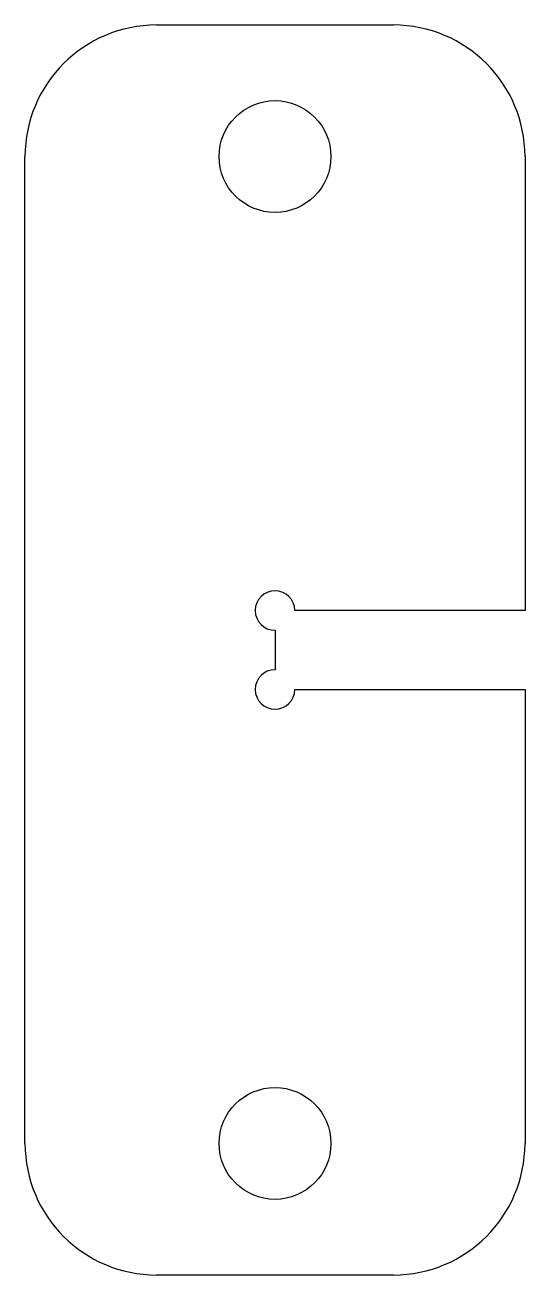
# Model space of a CAD drawing. Header units: millimetres. Extents: x 686 to 724, y 328 to 423.
import ezdxf

# ---------------------------------------------------------------- set-up
doc = ezdxf.new("R2010")
doc.units = ezdxf.units.MM

msp = doc.modelspace()

# ---------------------------------------------------------------- linework, layer by layer
at = {"color": 7, "linetype": 'Continuous', "lineweight": 25}
for p, q in [((696, 423), (714, 423)), ((686, 338), (686, 413)), ((724, 413), (724, 378.5)), ((724, 378.5), (706.5, 378.5)), ((705, 377), (705, 374)), ((706.5, 372.5), (724, 372.5)), ((724, 372.5), (724, 338)), ((714, 328), (696, 328))]:
    msp.add_line(p, q, dxfattribs=at)
for centre in [(705, 413), (705, 338)]:
    msp.add_circle(centre, 4.25, dxfattribs=at)
for centre, radius, start, end in [((696, 413), 10, 90, 180), ((714, 413), 10, 0, 90), ((705, 378.5), 1.5, 0, 270), ((705, 372.5), 1.5, 90, 0), ((696, 338), 10, 180, 270), ((714, 338), 10, 270, 0)]:
    msp.add_arc(centre, radius, start, end, dxfattribs=at)

doc.saveas('drawing.dxf')
